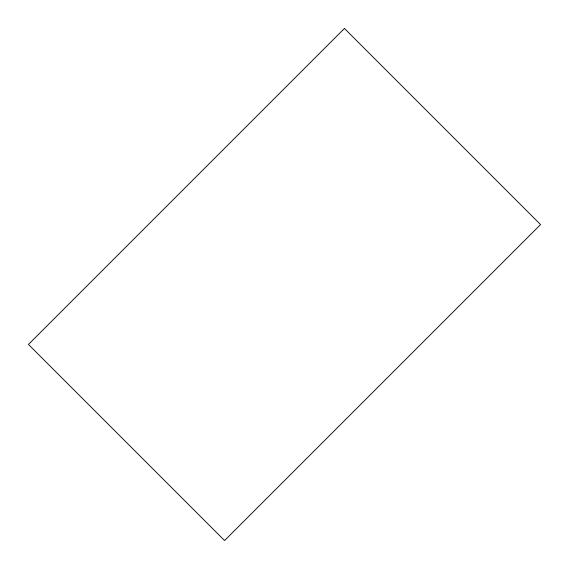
<?xml version="1.0" encoding="UTF-8"?>
<svg xmlns="http://www.w3.org/2000/svg" width="569" height="569" viewBox="0 0 569 569"><rect width="100%" height="100%" fill="white"/><g stroke="black" fill="none" stroke-linecap="round" stroke-linejoin="round"><path stroke-width="0.85" d="M344.437 28.45L28.45 344.437L224.563 540.55L540.55 224.563L344.437 28.45"/></g></svg>
